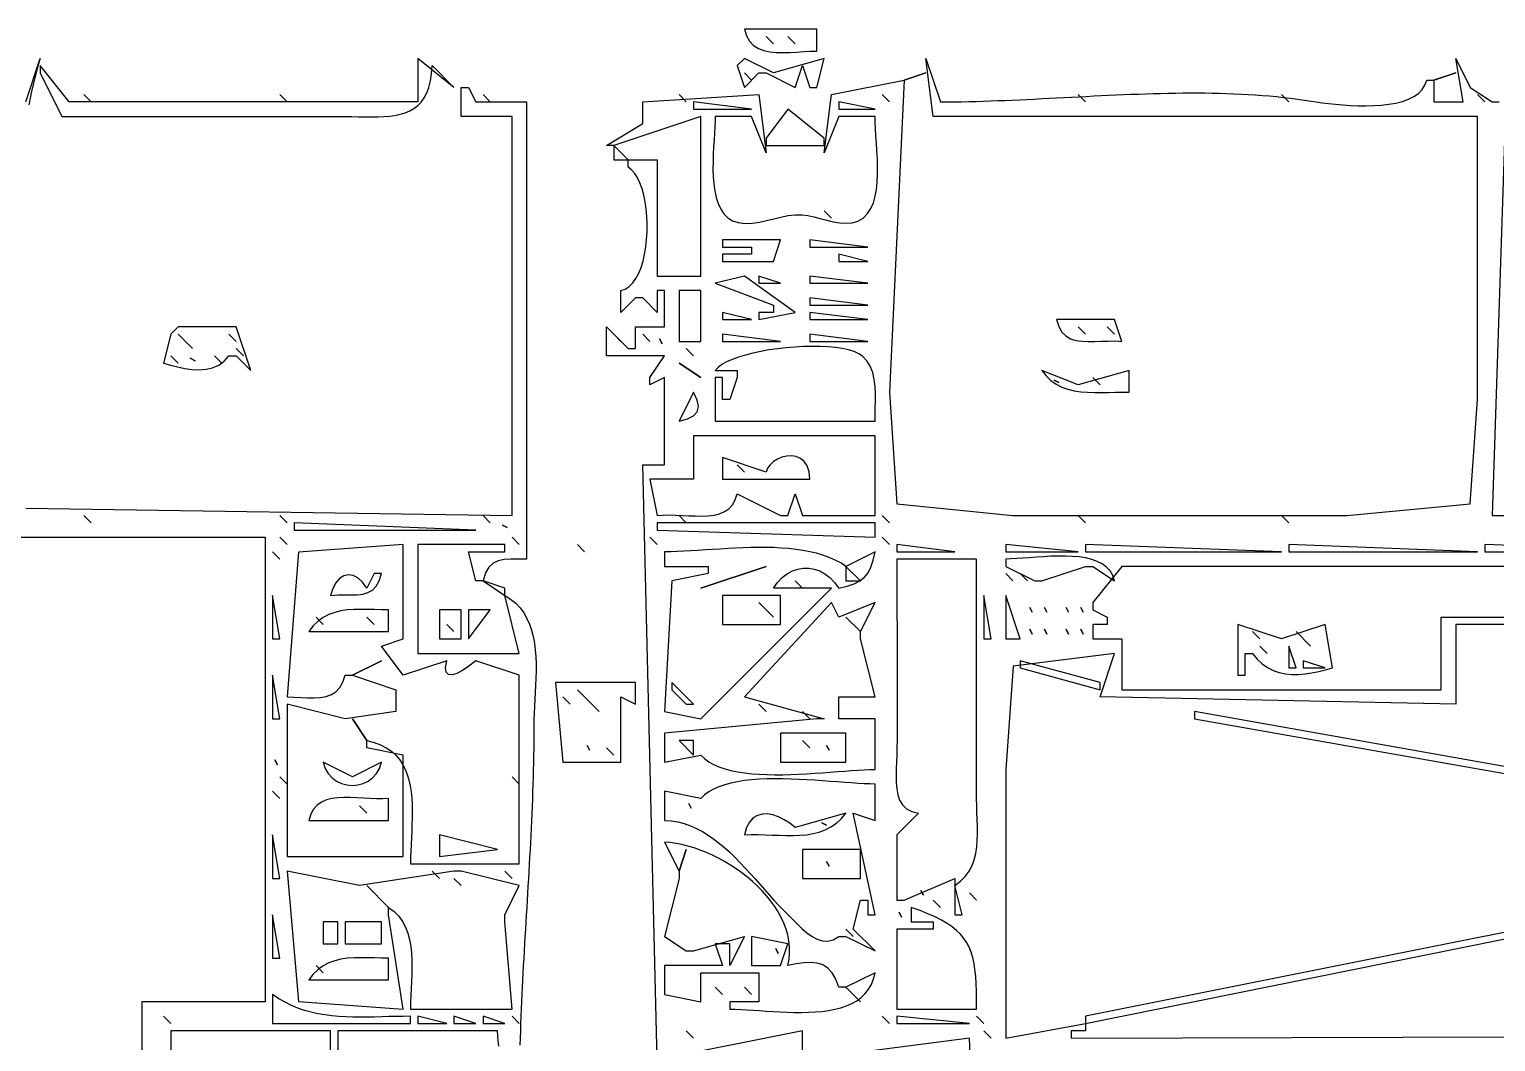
# Model space of a CAD drawing. Extents: x 0 to 1224, y 0 to 792.
# Drawn here: x 300.5 to 502.5, y 342.5 to 482 of the extents above; entities that cross this region are included whole.
import ezdxf

# ---------------------------------------------------------------- set-up
doc = ezdxf.new("R2010")
doc.units = 0
doc.layers.add('C7', color=7, linetype='CONTINUOUS')

msp = doc.modelspace()

# ---------------------------------------------------------------- linework, layer by layer
at = {"layer": 'C7'}
for points in [[(399, 482), (399.2925, 481.0817), (399.7233, 480.3505), (400.2761, 479.7867), (400.9351, 479.3703), (401.6841, 479.0817), (402.5073, 478.9011), (403.3886, 478.8087), (404.312, 478.7848), (405.2614, 478.8095), (406.2209, 478.8632), (407.1746, 478.926), (408.1062, 478.9782), (409, 479), (409, 482), (399, 482)], [(402, 481), (403, 480), (402, 481)], [(405, 481), (406, 480), (405, 481)], [(300, 472), (302, 478), (301.7362, 477.1049), (301.4863, 476.2024), (301.2499, 475.2925), (301.0268, 474.3756), (300.8166, 473.4519), (300.619, 472.5215), (300.4336, 471.5847)], [(354, 478), (354, 472), (319, 472), (306, 472), (302, 477), (302, 476), (305, 470), (343, 470), (343.9599, 469.9923), (344.9059, 469.9741), (345.8347, 469.9523), (346.7432, 469.934), (347.6281, 469.9264), (348.4864, 469.9363), (349.3148, 469.971), (350.1102, 470.0374), (350.8694, 470.1426), (351.5892, 470.2936), (352.2664, 470.4976), (352.8979, 470.7616), (353.4805, 471.0925), (354.011, 471.4976), (354.4863, 471.9838), (354.9032, 472.5582), (355.2584, 473.2278), (355.5489, 473.9997), (355.7714, 474.881), (355.9228, 475.8788), (356, 477), (359, 474), (354, 478)], [(399, 478), (398, 477), (399, 474), (401, 476), (402, 476), (406, 474), (407, 477), (408, 474), (409, 474), (410, 478), (403, 476), (399, 478)], [(415.9868, 456.6141), (416.4277, 457.3109), (416.7691, 458.109), (417.0218, 458.9932), (417.1963, 459.948), (417.3034, 460.9581), (417.3539, 462.008), (417.3583, 463.0825), (417.3274, 464.1661), (417.2719, 465.2436), (417.2026, 466.2994), (417.13, 467.3184), (417.0649, 468.285), (417.018, 469.184), (417, 470), (412, 470), (410, 465), (411, 473), (421, 475), (419, 432), (420.027771, 416.603394), (436, 415), (482, 415.000763), (498.972229, 416.603394), (500, 431), (500, 470), (425, 470), (424, 478), (426, 472), (426.9726, 472.003), (427.95, 472.0119), (428.9318, 472.0264), (429.9179, 472.046), (430.908, 472.0704), (431.9019, 472.0992), (432.8994, 472.1321), (433.9003, 472.1687), (434.9044, 472.2086), (435.9115, 472.2516), (436.9213, 472.2971), (437.9336, 472.3449), (438.9482, 472.3946), (439.9649, 472.4458), (440.9835, 472.4982), (442.0037, 472.5514), (443.0254, 472.605), (444.0483, 472.6588), (445.0722, 472.7122), (446.097, 472.7651), (447.1223, 472.8169), (448.148, 472.8673), (449.1738, 472.9161), (450.1996, 472.9627), (451.2251, 473.0069), (452.2501, 473.0483), (453.2744, 473.0865), (454.2977, 473.1212), (455.3199, 473.152), (456.3408, 473.1785), (457.3601, 473.2004), (458.3776, 473.2174), (459.3931, 473.2289), (460.4063, 473.2348), (461.4172, 473.2346), (462.4254, 473.228), (463.4307, 473.2146), (464.4329, 473.194), (465.4318, 473.166), (466.4273, 473.13), (467.419, 473.0858), (468.4067, 473.033), (469.3903, 472.9712), (470.3695, 472.9002), (471.3441, 472.8194), (472.3139, 472.7286), (473.2787, 472.6273), (474.2382, 472.5153), (475.1923, 472.3922), (476.1407, 472.2575), (477.0833, 472.1111), (477.7943, 472.0007), (478.6, 471.8873), (479.4861, 471.7767), (480.4384, 471.6745), (481.4426, 471.5863), (482.4847, 471.5178), (483.5503, 471.4746), (484.6252, 471.4626), (485.6952, 471.4872), (486.7462, 471.5543), (487.7638, 471.6693), (488.7339, 471.8381), (489.6423, 472.0663), (490.4747, 472.3596), (491.217, 472.7235), (491.8548, 473.1639), (492.3741, 473.6863), (492.7605, 474.2964), (493, 475), (494, 475), (494, 472), (498, 472), (497, 478), (499, 474), (502, 472), (503, 472)], [(399, 476), (400, 475), (399, 476)], [(421, 475), (424, 476), (421, 475)], [(494, 475), (497, 476), (494, 475)], [(504, 475), (502, 415), (582, 415)], [(300, 416), (367, 415), (367, 470), (360, 470), (360, 474), (361, 474), (362, 472), (369, 472), (369, 409), (367.855, 409.0067), (366.8174, 409.004), (365.8901, 408.942), (365.0755, 408.771), (364.3766, 408.441), (363.7959, 407.9024), (363.3361, 407.1053), (363, 406), (362, 406), (361, 410), (366, 410), (366, 411), (354, 411), (354, 396), (368, 396), (366, 404), (366.7995, 403.4937), (367.4974, 402.9185), (368.1003, 402.2798), (368.6145, 401.5829), (369.0464, 400.8331), (369.4024, 400.0358), (369.6889, 399.1963), (369.9125, 398.3199), (370.0793, 397.4119), (370.196, 396.4778), (370.2689, 395.5228), (370.3044, 394.5523), (370.3089, 393.5716), (370.2889, 392.5861), (370.2507, 391.6011), (370.2008, 390.6218), (370.1456, 389.6538), (370.0915, 388.7022), (370.0449, 387.7725), (370.0123, 386.87), (370, 386), (369.9976, 384.9858), (369.9908, 383.973), (369.9796, 382.9616), (369.9643, 381.9515), (369.9451, 380.9425), (369.922, 379.9348), (369.8954, 378.9282), (369.8654, 377.9227), (369.8321, 376.9182), (369.7958, 375.9147), (369.7567, 374.9121), (369.7149, 373.9104), (369.6707, 372.9095), (369.6241, 371.9094), (369.5755, 370.91), (369.5249, 369.9113), (369.4726, 368.9132), (369.4188, 367.9156), (369.3636, 366.9186), (369.3072, 365.922), (369.2498, 364.9259), (369.1916, 363.9301), (369.1328, 362.9347), (369.0736, 361.9395), (369.0141, 360.9445), (368.9546, 359.9496), (368.8951, 358.9549), (368.836, 357.9602), (368.7774, 356.9656), (368.7194, 355.9709), (368.6623, 354.9761), (368.6063, 353.9811), (368.5515, 352.986), (368.4981, 351.9905), (368.4463, 350.9948), (368.3964, 349.9988), (368.3484, 349.0023), (368.3025, 348.0054), (368.259, 347.008), (368.218, 346.01), (368.1798, 345.0114), (368.1444, 344.0122), (368.1122, 343.0122), (368.0832, 342.0115)], [(308, 473), (309, 472), (308, 473)], [(335, 473), (336, 472), (335, 473)], [(363, 473), (364, 472), (363, 473)], [(431, 319), (430, 343), (407, 340), (407, 344), (387, 340), (385, 422), (388, 422), (388, 434), (386, 433), (386, 434), (388, 437), (380, 437), (380, 441), (383, 438), (384, 438), (384, 441), (388, 441), (388, 446), (387, 446), (387, 443), (385, 445), (384, 445), (382, 443), (382, 446), (382.6017, 446.2127), (383.1469, 446.5717), (383.6362, 447.063), (384.07, 447.6727), (384.449, 448.3868), (384.7736, 449.1914), (385.0443, 450.0725), (385.2617, 451.0163), (385.4263, 452.0087), (385.5386, 453.0359), (385.5992, 454.0839), (385.6086, 455.1388), (385.5672, 456.1866), (385.4757, 457.2134), (385.3345, 458.2053), (385.1442, 459.1484), (384.9052, 460.0286), (384.6182, 460.8321), (384.2837, 461.5449), (383.9021, 462.1531), (383.474, 462.6428), (383, 463), (383, 464), (387, 464), (387, 448), (393, 448), (393, 470), (381, 466), (380, 466), (385, 469), (385, 472), (401, 473), (402, 465), (400, 470), (395, 470), (394.9846, 469.3263), (394.9446, 468.5547), (394.8887, 467.7003), (394.8257, 466.7784), (394.7645, 465.8045), (394.7138, 464.7938), (394.6826, 463.7616), (394.6797, 462.7232), (394.7139, 461.6941), (394.794, 460.6894), (394.9288, 459.7245), (395.1273, 458.8148), (395.3982, 457.9755), (395.7503, 457.2219), (396.1925, 456.5695), (396.7337, 456.0334), (397.3826, 455.6291), (398.1481, 455.3719)], [(390, 473), (391, 472), (390, 473)], [(418, 473), (419, 472), (418, 473)], [(445, 473), (446, 472), (445, 473)], [(473, 473), (474, 472), (473, 473)], [(500, 473), (501, 472), (500, 473)], [(392, 472), (392, 471), (400, 471), (392, 472)], [(405, 471), (402, 467), (402, 466), (410, 466), (410, 467), (405, 471)], [(412, 472), (412, 471), (417, 471), (412, 472)], [(381, 466), (381, 464), (383, 464), (381, 466)], [(398.1481, 455.3718), (399.1309, 455.2485), (400.1101, 455.2779), (401.087, 455.4207), (402.0633, 455.6371), (403.0403, 455.8877), (404.0195, 456.1328), (405.0024, 456.3331), (405.9905, 456.4488), (406.9853, 456.4406), (407.756, 456.3304), (408.5822, 456.1456), (409.4486, 455.9194), (410.3399, 455.6851), (411.2407, 455.4759), (412.1357, 455.3253), (413.0095, 455.2663), (413.8469, 455.3325), (414.6324, 455.557), (415.3508, 455.9731), (415.9868, 456.6142)], [(410, 457), (411, 456), (410, 457)], [(396, 453), (396, 452), (400, 452), (400, 451), (396, 451), (396, 450), (403, 450), (404, 453), (396, 453)], [(408, 453), (408, 452), (416, 452), (408, 453)], [(412, 451), (412, 450), (416, 450), (412, 451)], [(399, 448), (395, 447), (403, 444), (403, 443), (401, 443), (401, 442), (406, 443), (399, 448)], [(401, 448), (401, 447), (404, 447), (401, 448)], [(408, 448), (408, 447), (416, 447), (408, 448)], [(390, 446), (390, 439), (393, 439), (393, 446), (390, 446)], [(408, 445), (408, 444), (416, 444), (408, 445)], [(396, 443), (396, 442), (400, 442), (396, 443)], [(408, 443), (408, 442), (416, 442), (408, 443)], [(321, 441), (320, 440), (319, 436), (319.9341, 435.7227), (320.9078, 435.4698), (321.9034, 435.2636), (322.9032, 435.1264), (323.8896, 435.0804), (324.8448, 435.148), (325.7511, 435.3515), (326.5909, 435.7131), (327.3464, 436.2552), (328, 437), (329, 437), (331, 435), (329, 441), (321, 441)], [(442, 442), (442.3036, 441.0328), (442.7378, 440.2909), (443.2877, 439.746), (443.9386, 439.3694), (444.6755, 439.1327), (445.4838, 439.0074), (446.3485, 438.9651), (447.2548, 438.9772), (448.1879, 439.0152), (449.133, 439.0506), (450.0753, 439.0551), (451, 439), (450, 442), (442, 442)], [(445, 441), (446, 440), (445, 441)], [(449, 441), (450, 440), (449, 441)], [(321, 440), (323, 438), (321, 440)], [(328, 440), (329, 439), (328, 440)], [(381, 440), (382, 439), (381, 440)], [(385, 440), (386, 439), (385, 440)], [(387.333344, 439.333344), (387.666656, 438.666656), (387.333344, 439.333344)], [(396, 440), (396, 439), (404, 439), (396, 440)], [(408, 440), (408, 439), (416, 439), (408, 440)], [(320, 437), (321, 436), (320, 437)], [(322.666656, 436.666656), (323.333344, 436.333344), (322.666656, 436.666656)], [(326, 437), (327, 436), (326, 437)], [(329, 438), (330, 437), (329, 438)], [(391, 438), (392, 437), (391, 438)], [(395, 435), (398, 435), (398, 434), (397, 431), (396, 431), (396, 434), (395, 434), (395, 428), (417, 428), (417.0133, 428.8511), (417.0435, 429.7789), (417.0685, 430.7584), (417.0665, 431.7648), (417.0154, 432.7732), (416.8934, 433.7585), (416.6786, 434.696), (416.349, 435.5607), (415.8826, 436.3277), (415.2577, 436.9722), (414.7479, 437.3026), (414.1081, 437.5834), (413.3521, 437.8163), (412.4934, 438.0024), (411.5456, 438.1433), (410.5223, 438.2404), (409.4372, 438.2951), (408.3039, 438.3089), (407.136, 438.2832), (405.947, 438.2193), (404.7508, 438.1188), (403.5607, 437.983), (402.3906, 437.8133), (401.2539, 437.6113), (400.1643, 437.3783), (399.1354, 437.1158), (398.1809, 436.8251), (397.3143, 436.5078), (396.5493, 436.1652), (395.8995, 435.7987), (395.3785, 435.4098), (395, 435)], [(390, 436), (393, 434), (390, 436)], [(440, 435), (440.5853, 434.2311), (441.2424, 433.6009), (441.9636, 433.096), (442.7415, 432.7031), (443.5687, 432.4089), (444.4377, 432.2), (445.3411, 432.063), (446.2713, 431.9847), (447.221, 431.9518), (448.1827, 431.9508), (449.1489, 431.9684), (450.1121, 431.9914), (451.065, 432.0063), (452, 432), (452, 435), (445, 433), (440, 435)], [(441.666656, 433.666656), (442.333344, 433.333344), (441.666656, 433.666656)], [(447, 434), (448, 433), (447, 434)], [(392, 432), (390, 428), (391.1619, 428.3258), (391.9968, 428.7532), (392.5013, 429.3082), (392.6722, 430.017), (392.5062, 430.9055), (392, 432)], [(392, 426), (392, 420), (386, 420), (387, 415), (387.8122, 415.0746), (388.6685, 415.0922), (389.5562, 415.0701), (390.4624, 415.0254), (391.3744, 414.9757), (392.2795, 414.938), (393.1647, 414.9298), (394.0173, 414.9684), (394.8246, 415.0709), (395.5738, 415.2548), (396.252, 415.5374), (396.8465, 415.9359), (397.3445, 416.4676), (397.7333, 417.1499), (398, 418), (404, 415), (405, 415), (406, 418), (407, 415), (417, 415), (417, 426), (392, 426)], [(396, 423), (396, 420), (407, 420), (408, 420), (407.9066, 421.0269), (407.6457, 421.8372), (407.2462, 422.4468), (406.7372, 422.8716), (406.1475, 423.1274), (405.5062, 423.2302), (404.842, 423.1958), (404.184, 423.0402), (403.5612, 422.7793), (403.0024, 422.4289), (402.5366, 422.0049), (402.1928, 421.5233), (402, 421), (396, 423)], [(398, 422), (399, 421), (398, 422)], [(308, 415), (309, 414), (308, 415)], [(335, 415), (336, 414), (335, 415)], [(363, 415), (364, 414), (363, 415)], [(390, 415), (391, 414), (390, 415)], [(418, 415), (419, 414), (418, 415)], [(445, 415), (446, 414), (445, 415)], [(473, 415), (474, 414), (473, 415)], [(337, 414), (337, 413), (362, 413), (337, 414)], [(365.666656, 413.666656), (366.333344, 413.333344), (365.666656, 413.666656)], [(387, 414), (387, 413), (417, 412), (417, 414), (387, 414)], [(224, 412), (333, 412), (333, 348), (316, 348), (316, 238)], [(335, 412), (336, 411), (335, 412)], [(336, 390), (336.9583, 389.98), (337.9097, 389.9379), (338.841, 389.9006), (339.7393, 389.895), (340.5914, 389.948), (341.3841, 390.0863), (342.1045, 390.337), (342.7393, 390.7268), (343.2756, 391.2826), (343.7002, 392.0314), (344, 393), (345, 393), (351, 391), (351, 388), (344, 387), (336, 389), (336, 368), (352, 368), (352, 382), (347, 383), (347, 384), (348.0011, 383.7403), (348.8924, 383.4055), (349.6798, 383.0002), (350.3696, 382.5288), (350.9677, 381.9958), (351.4802, 381.4058), (351.9133, 380.7632), (352.2731, 380.0725), (352.5655, 379.3382), (352.7967, 378.5648), (352.9728, 377.7569), (353.0998, 376.9188), (353.1839, 376.0551), (353.231, 375.1704), (353.2474, 374.269), (353.2391, 373.3555), (353.2122, 372.4345), (353.1727, 371.5103), (353.1267, 370.5874), (353.0804, 369.6705), (353.0398, 368.7639), (353.0109, 367.8723), (353, 367), (368, 367), (368, 393), (362, 395), (361.0439, 394.2483), (360.1619, 393.6525), (359.3822, 393.2421), (358.7328, 393.0464), (358.2417, 393.095), (357.9372, 393.4171), (357.8472, 394.0423), (358, 395), (352, 393), (349, 397), (352, 398), (352, 411), (337.603394, 409.972229), (336, 390)], [(367, 412), (368, 411), (367, 412)], [(376, 411), (377, 410), (376, 411)], [(386, 412), (387, 411), (386, 412)], [(388, 410), (388, 408), (394, 408), (394, 407), (389, 406), (388, 388), (393, 387), (411, 405), (403, 405), (403.5831, 405.7865), (404.2208, 406.442), (404.9031, 406.9664), (405.6203, 407.3597), (406.3622, 407.6219), (407.119, 407.753), (407.8808, 407.753), (408.6376, 407.6219), (409.3796, 407.3597), (410.0967, 406.9664), (410.7791, 406.442), (411.4168, 405.7865), (412, 405), (413.1527, 405.2842), (414.1121, 405.6097), (414.8994, 406.0046), (415.536, 406.4968), (416.0431, 407.1144), (416.442, 407.8854), (416.7538, 408.8379), (417, 410), (413, 408), (412.2729, 408.4638), (411.5, 408.8727), (410.6845, 409.2295), (409.8298, 409.5374), (408.9394, 409.7993), (408.0167, 410.0183), (407.065, 410.1973), (406.0878, 410.3393), (405.0884, 410.4473), (404.0702, 410.5244), (403.0367, 410.5736), (401.9913, 410.5978), (400.9372, 410.6001), (399.878, 410.5834), (398.817, 410.5508), (397.7576, 410.5053), (396.7032, 410.4498), (395.6572, 410.3875), (394.6231, 410.3212), (393.6041, 410.254), (392.6038, 410.1889), (391.6254, 410.1289), (390.6725, 410.077), (389.7483, 410.0362), (388.8563, 410.0095), (388, 410)], [(418, 412), (419, 411), (418, 412)], [(420, 411), (420, 410), (428, 410), (420, 411)], [(435, 411), (435, 410), (445, 410), (435, 411)], [(446, 411), (446, 410), (473, 410), (446, 411)], [(474, 411), (474, 410), (500, 410), (474, 411)], [(501, 411), (501, 410), (528, 410), (501, 411)], [(334, 410), (335, 409), (334, 410)], [(420, 409), (420.0005, 407.9983), (420.0021, 406.9968), (420.0047, 405.9956), (420.008, 404.9945), (420.012, 403.9936), (420.0165, 402.9929), (420.0214, 401.9923), (420.0266, 400.9919), (420.032, 399.9916), (420.0373, 398.9915), (420.0426, 397.9914), (420.0476, 396.9915), (420.0522, 395.9917), (420.0563, 394.992), (420.0598, 393.9924), (420.0625, 392.9928), (420.0643, 391.9933), (420.065, 390.9939), (420.0647, 389.9945), (420.063, 388.9951), (420.0599, 387.9958), (420.0553, 386.9965), (420.049, 385.9972), (420.0409, 384.9979), (420.0309, 383.9986), (420.0188, 382.9993), (420.0046, 382), (419.9763, 381.0677), (419.936, 380.1158), (419.9076, 379.1644), (419.9152, 378.2339), (419.9829, 377.3443), (420.1349, 376.516), (420.395, 375.7691), (420.7876, 375.1238), (421.3365, 374.6004), (422.0659, 374.219), (423, 374), (420, 371), (420, 362), (421, 362), (428, 365), (428, 360), (429, 360), (428, 364), (428.7896, 364.596), (429.4373, 365.2582), (429.9563, 365.98), (430.3602, 366.7549), (430.6621, 367.5765), (430.8755, 368.4383), (431.0138, 369.3338), (431.0903, 370.2564), (431.1184, 371.1998), (431.1114, 372.1573), (431.0827, 373.1226), (431.0456, 374.0891), (431.0136, 375.0504), (431, 376), (431, 409), (420, 409)], [(435, 409), (435, 408), (439, 406), (440, 406), (446, 408), (447, 408), (450, 406), (449.7598, 406.7414), (449.3902, 407.3725), (448.903, 407.9012), (448.3105, 408.3357), (447.6246, 408.6838), (446.8576, 408.9538), (446.0214, 409.1535), (445.1283, 409.291), (444.1902, 409.3745), (443.2193, 409.4118), (442.2277, 409.4111), (441.2274, 409.3804), (440.2306, 409.3277), (439.2494, 409.261), (438.2958, 409.1885), (437.382, 409.118), (436.52, 409.0578), (435.722, 409.0158), (435, 409)], [(342, 404), (342.9803, 404.0597), (343.9235, 404.069), (344.8202, 404.0668), (345.661, 404.092), (346.4363, 404.1836), (347.1366, 404.3804), (347.7527, 404.7215), (348.2748, 405.2459), (348.6938, 405.9924), (349, 407), (348, 407), (347, 405), (346.4083, 405.8377), (345.7695, 406.414), (345.1076, 406.7393), (344.4467, 406.8239), (343.8108, 406.6782), (343.2241, 406.3126), (342.7107, 405.7374), (342.2946, 404.9631), (342, 404)], [(393, 405), (402, 408), (393, 405)], [(413, 408), (413, 406), (415, 406), (413, 408)], [(435, 407), (436, 406), (435, 407)], [(437, 407), (438, 406), (437, 407)], [(451, 408), (447, 403), (447, 402), (449, 401), (449, 400), (447, 400), (447, 398), (451, 398), (451, 391), (495, 391), (495, 401), (506, 401), (506, 391), (550, 391), (549, 402), (559, 402), (559, 406), (564, 407), (530, 408), (451, 408)], [(334, 404), (334, 398), (335, 398), (334, 404)], [(363, 406), (366, 404), (366, 405), (363, 406)], [(396, 404), (396, 400), (404, 400), (404, 404), (396, 404)], [(406, 406), (407, 405), (406, 406)], [(432, 404), (432, 398), (433, 398), (432, 404)], [(435, 404), (435, 398), (437, 398), (435, 404)], [(339, 399), (350, 399), (350, 402), (349.031, 402.012), (348.0626, 402.0384), (347.1002, 402.0642), (346.1493, 402.0745), (345.2152, 402.0542), (344.3035, 401.9886), (343.4194, 401.8625), (342.5684, 401.661), (341.756, 401.3692), (340.9875, 400.9722), (340.2684, 400.4549), (339.6041, 399.8025), (339, 399)], [(357, 402), (357, 398), (360, 398), (360, 402), (357, 402)], [(361, 402), (361, 398), (364, 402), (361, 402)], [(411, 403), (399, 390), (410, 387), (409, 387), (388, 385), (388, 381), (393, 382), (393.5043, 381.5043), (394.0924, 381.0686), (394.7581, 380.6895), (395.495, 380.3639), (396.2969, 380.0882), (397.1575, 379.8594), (398.0704, 379.6739), (399.0294, 379.5286), (400.0282, 379.4201), (401.0605, 379.3451), (402.1201, 379.3002), (403.2005, 379.2823), (404.2956, 379.2879), (405.3989, 379.3138), (406.5044, 379.3567), (407.6056, 379.4131), (408.6962, 379.4799), (409.7701, 379.5538), (410.8208, 379.6313), (411.8421, 379.7093), (412.8277, 379.7843), (413.7713, 379.8531), (414.6666, 379.9124), (415.5074, 379.9588), (416.2872, 379.9891), (417, 380), (417, 387), (412, 387), (412, 390), (417, 390), (415, 398), (415, 399), (417, 403), (412, 401), (411, 403)], [(401, 403), (403, 401), (401, 403)], [(438.333344, 402.333344), (438.666656, 401.666656), (438.333344, 402.333344)], [(440.333344, 402.333344), (440.666656, 401.666656), (440.333344, 402.333344)], [(443.333344, 402.333344), (443.666656, 401.666656), (443.333344, 402.333344)], [(445.333344, 402.333344), (445.666656, 401.666656), (445.333344, 402.333344)], [(340, 401), (341, 400), (340, 401)], [(347, 401), (348, 400), (347, 401)], [(358, 400), (359, 399), (358, 400)], [(413, 401), (415, 399), (413, 401)], [(497, 400), (497, 389), (448, 390), (450, 396), (436.027771, 394.257721), (435, 380), (435, 343), (446, 345), (446, 344), (444, 344), (444, 343), (504.942139, 343.148132)], [(467, 400), (467, 393), (468, 393), (468, 396), (469, 396), (469.6402, 395.2086), (470.3337, 394.5604), (471.0753, 394.0451), (471.8598, 393.6529), (472.6821, 393.3735), (473.5369, 393.1971), (474.4192, 393.1135), (475.3237, 393.1127), (476.2453, 393.1847), (477.179, 393.3195), (478.1194, 393.507), (479.0614, 393.7372), (480, 394), (479, 400), (473, 398), (467, 400)], [(504, 400), (497, 400)], [(438.333344, 399.333344), (438.666656, 398.666656), (438.333344, 399.333344)], [(440.333344, 399.333344), (440.666656, 398.666656), (440.333344, 399.333344)], [(443.333344, 399.333344), (443.666656, 398.666656), (443.333344, 399.333344)], [(445.333344, 399.333344), (445.666656, 398.666656), (445.333344, 399.333344)], [(469, 399), (470, 398), (469, 399)], [(475, 399), (477, 397), (475, 399)], [(470, 397), (471, 396), (470, 397)], [(474, 397), (474, 394), (475, 394), (474, 397)], [(345, 393), (349, 395), (345, 393)], [(437, 395), (437, 394), (448, 391), (448, 392), (437, 395)], [(476, 395), (476, 394), (479, 394), (476, 395)], [(334, 393), (334, 387), (335, 387), (334, 393)], [(373, 392), (374, 381), (382, 381), (382, 390), (384, 389), (384, 392), (373, 392)], [(389, 392), (389, 391), (391, 389), (392, 389), (389, 392)], [(374, 390), (375, 389), (374, 390)], [(376, 391), (379, 388), (376, 391)], [(401, 389), (402, 388), (401, 389)], [(407, 388), (408, 387), (407, 388)], [(461, 388), (461, 387), (529, 375), (506, 380), (461, 388)], [(345, 387), (347, 384), (345, 387)], [(390, 384), (392, 382), (392, 384), (390, 384)], [(404, 385), (404, 381), (413, 381), (413, 385), (404, 385)], [(407, 384), (408, 383), (407, 384)], [(377.333344, 383.333344), (377.666656, 382.666656), (377.333344, 383.333344)], [(380, 383), (381, 382), (380, 383)], [(410.333344, 383.333344), (410.666656, 382.666656), (410.333344, 383.333344)], [(334.333344, 381.333344), (334.666656, 380.666656), (334.333344, 381.333344)], [(341, 381), (341.2716, 380.1559), (341.6816, 379.4417), (342.2069, 378.8574), (342.8244, 378.4029), (343.5112, 378.0783), (344.244, 377.8836), (344.9999, 377.8186), (345.7558, 377.8836), (346.4887, 378.0783), (347.1754, 378.403), (347.793, 378.8574), (348.3183, 379.4418), (348.7283, 380.1559), (349, 381), (345, 379), (341, 381)], [(335, 379), (336, 378), (335, 379)], [(367, 379), (368, 378), (367, 379)], [(393, 376), (388, 377), (388, 373), (388.9358, 372.9336), (389.8448, 372.7827), (390.7285, 372.5529), (391.5879, 372.2498), (392.4244, 371.879), (393.2393, 371.4462), (394.0337, 370.9569), (394.809, 370.4167), (395.5664, 369.8312), (396.3072, 369.2061), (397.0326, 368.5469), (397.744, 367.8593), (398.4425, 367.1488), (399.1294, 366.421), (399.806, 365.6817), (400.4736, 364.9362), (401.1334, 364.1904), (401.7866, 363.4497), (402.4346, 362.7198), (403.0786, 362.0062), (403.7198, 361.3147), (404.3596, 360.6507), (404.9992, 360.02), (405.6243, 359.4041), (406.2709, 358.7568), (406.9369, 358.116), (407.6208, 357.5197), (408.3208, 357.0058), (409.035, 356.6122), (409.7618, 356.3769), (410.4994, 356.3378), (411.246, 356.5328), (412, 357), (413, 357), (417, 355), (414, 358), (415, 362), (416, 362), (416, 360), (417, 360), (414, 374), (417, 373), (417, 378), (416.2872, 378.0108), (415.5074, 378.0411), (414.6666, 378.0875), (413.7713, 378.1468), (412.8277, 378.2156), (411.8421, 378.2906), (410.8208, 378.3686), (409.7701, 378.4461), (408.6962, 378.5199), (407.6056, 378.5867), (406.5044, 378.6432), (405.3989, 378.6861), (404.2956, 378.7119), (403.2005, 378.7176), (402.1201, 378.6996), (401.0605, 378.6548), (400.0282, 378.5798), (399.0294, 378.4713), (398.0704, 378.3259), (397.1575, 378.1405), (396.2969, 377.9116), (395.495, 377.636), (394.7581, 377.3103), (394.0924, 376.9313), (393.5043, 376.4956), (393, 376)], [(334, 377), (335, 376), (334, 377)], [(339, 373), (350, 373), (350, 376), (349.1899, 375.9566), (348.3354, 375.9628), (347.4492, 376.0018), (346.544, 376.0571), (345.6328, 376.1122), (344.7282, 376.1504), (343.8431, 376.1551), (342.9903, 376.1099), (342.1826, 375.998), (341.4328, 375.803), (340.7536, 375.5082), (340.158, 375.0971), (339.6586, 374.5531), (339.2683, 373.8595), (339, 373)], [(346, 375), (347, 374), (346, 375)], [(391.333344, 375.333344), (391.666656, 374.666656), (391.333344, 375.333344)], [(399, 371), (399.9368, 371.037), (400.8892, 371.0368), (401.8521, 371.0118), (402.8204, 370.9741), (403.789, 370.9361), (404.7527, 370.9099), (405.7064, 370.9079), (406.6451, 370.9423), (407.5637, 371.0254), (408.457, 371.1694), (409.3199, 371.3866), (410.1473, 371.6893), (410.9341, 372.0897), (411.6752, 372.6001), (412.3655, 373.2328), (413, 374), (406, 372), (405.2562, 372.5898), (404.4882, 373.0883), (403.7112, 373.4807), (402.9404, 373.7519), (402.1911, 373.8869), (401.4785, 373.8708), (400.8178, 373.6886), (400.2244, 373.3254), (399.7135, 372.7662), (399.3002, 371.9961), (399, 371)], [(534, 374), (534, 373), (556, 369), (556, 368), (446, 346), (446, 345), (545, 365), (545, 361), (547, 363), (548, 363), (549, 363), (554, 361), (554, 365), (546, 365), (546, 366), (562, 367.815582), (664, 349), (664, 350), (565, 368), (565, 370), (584, 373), (561, 370.104187), (534, 374)], [(409.666656, 372.666656), (410.333344, 372.333344), (409.666656, 372.666656)], [(334, 371), (334, 365), (335, 365), (334, 371)], [(357, 371), (357, 368), (365, 369), (357, 371)], [(388, 370), (390, 366), (390, 365), (388, 357), (391, 355), (392, 355), (399, 357), (397, 353), (397, 356), (396, 356), (395, 356), (396, 353), (388, 353), (388, 349), (393, 348), (393, 352), (401, 352), (401, 348), (397, 348), (397, 347), (397.7264, 346.9885), (398.505, 346.9572), (399.3295, 346.9105), (400.1938, 346.8529), (401.092, 346.7891), (402.0179, 346.7234), (402.9655, 346.6605), (403.9286, 346.6049), (404.9013, 346.561), (405.8773, 346.5334), (406.8507, 346.5266), (407.8154, 346.5452), (408.7652, 346.5937), (409.6942, 346.6766), (410.5962, 346.7983), (411.4651, 346.9635), (412.2949, 347.1767), (413.0795, 347.4424), (413.8129, 347.765), (414.4889, 348.1492), (415.1014, 348.5995), (415.6445, 349.1203), (416.1119, 349.7163), (416.4977, 350.3918), (416.7957, 351.1516), (417, 352), (413, 350), (412, 350), (411.5964, 351.1343), (411.0968, 352.0073), (410.5022, 352.6449), (409.8136, 353.0736), (409.0323, 353.3195), (408.1591, 353.4088), (407.1953, 353.3679), (406.1419, 353.2228), (405, 353), (405.1568, 353.8544), (405.2286, 354.7038), (405.2191, 355.5465), (405.1323, 356.3809), (404.9717, 357.2055), (404.7411, 358.0186), (404.4444, 358.8188), (404.0852, 359.6043), (403.6674, 360.3737), (403.1947, 361.1253), (402.6708, 361.8576), (402.0995, 362.5691), (401.4846, 363.258), (400.8299, 363.9229), (400.139, 364.5621), (399.4158, 365.1741), (398.664, 365.7573), (397.8873, 366.3101), (397.0896, 366.831), (396.2746, 367.3184), (395.4461, 367.7706), (394.6077, 368.1861), (393.7634, 368.5634), (392.9167, 368.9008), (392.0716, 369.1968), (391.2317, 369.4498), (390.4009, 369.6581), (389.5828, 369.8203), (388.7812, 369.9348), (388, 370)], [(391, 369), (390, 366), (391, 369)], [(407, 369), (407, 365), (415, 365), (415, 369), (407, 369)], [(336, 366), (337.603394, 348.027771), (352, 347), (350, 360), (350, 361), (350.7588, 360.4247), (351.3923, 359.7739), (351.9108, 359.0552), (352.3251, 358.2761), (352.6456, 357.4444), (352.8829, 356.5676), (353.0476, 355.6534), (353.1501, 354.7094), (353.2011, 353.7432), (353.211, 352.7625), (353.1905, 351.7748), (353.15, 350.7879), (353.1002, 349.8093), (353.0515, 348.8467), (353.0146, 347.9077), (353, 347), (367, 347), (366, 359), (366, 360), (368, 364), (360, 366), (359, 366), (346, 364), (336, 366)], [(356, 366), (357, 365), (356, 366)], [(366, 366), (367, 365), (366, 366)], [(410.333344, 367.333344), (410.666656, 366.666656), (410.333344, 367.333344)], [(347, 364), (350, 361), (347, 364)], [(359, 365), (360, 364), (359, 365)], [(423.333344, 363.333344), (423.666656, 362.666656), (423.333344, 363.333344)], [(425, 362), (426, 361), (425, 362)], [(430, 363), (431, 362), (430, 363)], [(334, 360), (334, 354), (335, 354), (334, 360)], [(422, 361), (422, 360), (422, 359), (425, 359), (425, 358), (420, 358), (420, 347), (431, 347), (430.9943, 348.2527), (430.9737, 349.4165), (430.9329, 350.4966), (430.8666, 351.4981), (430.7695, 352.4261), (430.6363, 353.2857), (430.4615, 354.082), (430.24, 354.8201), (429.9665, 355.5051), (429.6355, 356.1422), (429.2418, 356.7364), (428.7801, 357.2929), (428.245, 357.8168), (427.6313, 358.3132), (426.9337, 358.7871), (426.1467, 359.2438), (425.2652, 359.6883), (424.2838, 360.1258), (423.1971, 360.5613), (422, 361)], [(420.333344, 360.333344), (420.666656, 359.666656), (420.333344, 360.333344)], [(341, 359), (341, 356), (343, 356), (343, 359), (341, 359)], [(344, 359), (344, 356), (349, 356), (349, 359), (344, 359)], [(413, 358), (414, 357), (413, 358)], [(400, 357), (400, 353), (404, 353), (405, 356), (400, 357)], [(339, 351), (350, 351), (350, 354), (349.031, 354.012), (348.0626, 354.0384), (347.1002, 354.0642), (346.1493, 354.0745), (345.2152, 354.0542), (344.3035, 353.9886), (343.4194, 353.8625), (342.5684, 353.661), (341.756, 353.3692), (340.9875, 352.9722), (340.2684, 352.4549), (339.6041, 351.8025), (339, 351)], [(403.333344, 355.333344), (403.666656, 354.666656), (403.333344, 355.333344)], [(340, 353), (341, 352), (340, 353)], [(395, 350), (396, 349), (395, 350)], [(399, 350), (400, 349), (399, 350)], [(413, 350), (415, 348), (413, 350)], [(334, 349), (334, 345), (353, 345), (353, 346), (352.0001, 345.9927), (351.0007, 345.974), (350.0024, 345.9485), (349.0062, 345.9209), (348.0128, 345.8959), (347.023, 345.878), (346.0376, 345.8721), (345.0575, 345.8828), (344.0835, 345.9146), (343.1163, 345.9723), (342.1568, 346.0606), (341.2057, 346.1842), (340.264, 346.3475), (339.3324, 346.5555), (338.4116, 346.8127), (337.5026, 347.1237), (336.6061, 347.4933), (335.723, 347.9261), (334.854, 348.4267), (334, 349)], [(319, 346), (320, 345), (319, 346)], [(354, 346), (354, 345), (358, 345), (354, 346)], [(359, 346), (359, 345), (362, 345), (359, 346)], [(363, 346), (363, 345), (366, 345), (363, 346)], [(367, 346), (368, 345), (367, 346)], [(418, 346), (419, 345), (418, 346)], [(420, 346), (420, 345), (430, 345), (420, 346)], [(431, 346), (432, 345), (431, 346)], [(342, 333), (342, 344), (320, 344), (320, 328)], [(365.1984, 341.8652), (365.0958, 342.6377), (365.0281, 343.3511), (365, 344), (343, 344), (343, 332)], [(391, 344), (392, 343), (391, 344)], [(432, 344), (433, 343), (432, 344)]]:
    msp.add_lwpolyline(points, dxfattribs=at)

doc.saveas('drawing.dxf')
